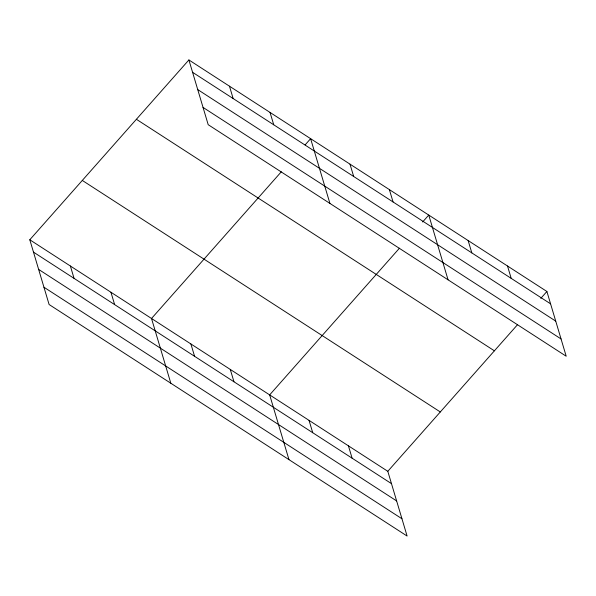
<?xml version="1.0" encoding="UTF-8"?>
<svg xmlns="http://www.w3.org/2000/svg" width="596" height="596" viewBox="0 0 596 596"><rect width="100%" height="100%" fill="white"/><g stroke="black" fill="none" stroke-linecap="round" stroke-linejoin="round"><path stroke-width="0.89" d="M29.8 239.771L387.802 471.302L407.105 536.05L49.103 304.519L29.8 239.771L188.895 59.95L546.897 291.481L566.2 356.229L208.198 124.698L188.895 59.95M281.312 171.79L151.518 318.488L170.821 383.235M305.122 144.88L310.613 138.674L329.916 203.422M399.454 248.197L269.66 394.895L288.963 459.643M422.653 221.98L428.755 215.074L448.058 279.822M387.802 471.302L517.596 324.604M540.795 298.38L546.897 291.481M192.575 72.302L550.577 303.833M197.73 89.594L555.733 321.125M203.042 107.407L561.045 338.938M136.395 119.289L494.397 350.82M82.3 180.432L440.302 411.963M33.48 252.123L391.483 483.647M38.636 269.414L396.638 500.938M43.948 287.227L401.95 518.758M507.516 266.01L511.197 278.362M468.136 240.546L471.816 252.898M389.374 189.61L393.062 201.955M349.994 164.138L353.681 176.49M270.04 112.435L273.728 124.78M348.422 445.83L352.102 458.182M229.467 86.189L233.148 98.541M309.041 420.366L312.721 432.711M230.28 369.431L233.96 381.775M190.899 343.959L194.579 356.311M110.945 292.249L114.626 304.601M70.373 266.01L74.053 278.362"/></g></svg>
